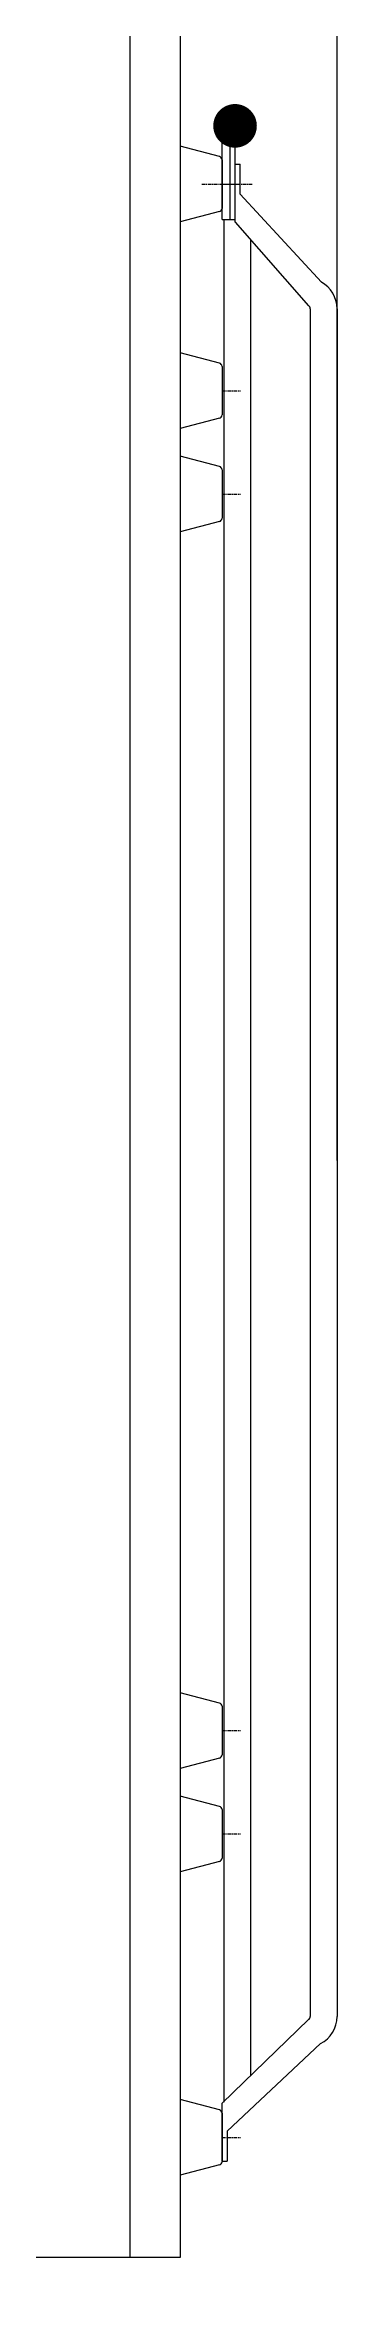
# Model space of a CAD drawing. Header units: millimetres. Extents: x 1341 to 37388, y -13954 to 1849.
# Drawn here: x 33444 to 33545, y -5174 to -4402 of the extents above; entities that cross this region are included whole.
import ezdxf

# ---------------------------------------------------------------- set-up
doc = ezdxf.new("R2010")
doc.units = ezdxf.units.MM
doc.linetypes.add('CENTER', pattern=[2, 1.25, -0.25, 0.25, -0.25])
for name, color, linetype in [('01', 1, 'Continuous'), ('03', 4, 'Continuous'), ('04', 5, 'CENTER'), ('CENTRO', 5, 'CENTER')]:
    doc.layers.add(name, color=color, linetype=linetype)
doc.styles.add('ROMANS', font='romans.shx')
doc.styles.get("Standard").update_dxf_attribs({"font": 'arial.ttf'})
doc.dimstyles.new('ISO-25', dxfattribs={"dimtxt": 2.5, "dimasz": 2.5, "dimexe": 1.25, "dimexo": 0.625, "dimtad": 1, "dimtxsty": 'Standard', "dimcen": 2.5, "dimadec": 0, "dimazin": 0, "dimtfac": 1, "dimtmove": 0, "dimatfit": 3, "dimfxl": 1, "dimarcsym": 0})

# ---------------------------------------------------------------- blocks, each defined once
blk = doc.blocks.new('*D72')
at = {"layer": '03', "color": 2, "lineweight": -2, "transparency": 16777216}
for p, q in [((32924.51, -5349.13), (32924.51, -4074.16)), ((32927.26, -4074.91), (33541.76, -4074.91)), ((33544.51, -4785.26), (33544.51, -4074.16))]:
    blk.add_line(p, q, dxfattribs=at)
at = {"layer": '03', "color": 2, "transparency": 16777216}
for points in [[(32927.26, -4074.45), (32927.26, -4075.37), (32924.51, -4074.91)], [(33541.76, -4074.45), (33541.76, -4075.37), (33544.51, -4074.91)]]:
    blk.add_solid(points, dxfattribs=at)
at = {"layer": 'Defpoints', "color": 0, "transparency": 16777216}
for p in [(33544.51, -4074.91), (33544.51, -4786.01), (32924.51, -5349.88)]:
    blk.add_point(p, dxfattribs=at)
at = {"layer": '03', "color": 3, "transparency": 16777216, "insert": (33234.51, -4072.53), "char_height": 2.75, "attachment_point": 5, "style": 'ROMANS'}
blk.add_mtext('6200', dxfattribs=at)

msp = doc.modelspace()

# ---------------------------------------------------------------- linework, layer by layer
at = {"layer": '01', "const_width": 7.5}
msp.add_lwpolyline([(33505.66, -4429.74, 1), (33513.16, -4429.74, 1)], format="xyb", close=True, dxfattribs=at)
at = {"layer": '03'}
for p, q in [((33473.18, -4374.7), (33473.18, -5162.27)), ((33490.5, -4374.7), (33490.5, -5162.27)), ((33504.93, -4429.74), (33509.41, -4429.74)), ((33504.93, -4461.87), (33504.93, -4429.74)), ((33507.68, -4461.87), (33507.68, -4429.74)), ((33509.41, -4462.81), (33509.41, -4429.74)), ((33504.07, -4440.28), (33490.5, -4436.75)), ((33504.93, -4441.4), (33504.93, -4458.09)), ((33509.41, -4442.92), (33511.14, -4442.92)), ((33511.14, -4453.23), (33511.14, -4442.92)), ((33511.14, -4453.23), (33539.1, -4483.45)), ((33504.07, -4459.2), (33490.5, -4462.73)), ((33504.93, -4461.87), (33509.41, -4461.87)), ((33505.51, -4461.87), (33505.51, -5108.92)), ((33509.41, -4462.81), (33534.68, -4491.56)), ((33514.74, -4468.88), (33514.74, -5099.72)), ((33535.28, -4492.57), (33535.28, -5079.45)), ((33544.51, -4492.57), (33544.51, -5079.45)), ((33504.07, -4511.29), (33490.5, -4507.76)), ((33504.93, -4512.4), (33504.93, -4529.09)), ((33504.07, -4530.21), (33490.5, -4533.74)), ((33504.07, -4546.79), (33490.5, -4543.26)), ((33504.93, -4547.91), (33504.93, -4564.59)), ((33504.07, -4565.71), (33490.5, -4569.24)), ((33504.07, -4971.71), (33490.5, -4968.18)), ((33504.93, -4972.83), (33504.93, -4989.51)), ((33504.07, -4990.63), (33490.5, -4994.16)), ((33504.07, -5007.21), (33490.5, -5003.68)), ((33504.93, -5008.33), (33504.93, -5025.02)), ((33504.07, -5026.13), (33490.5, -5029.66)), ((33504.93, -5109.21), (33534.64, -5080.48)), ((33506.66, -5118.79), (33538.81, -5088.72)), ((33504.07, -5111.53), (33490.5, -5108)), ((33504.93, -5129.1), (33504.93, -5109.21)), ((33504.93, -5112.65), (33504.93, -5129.33)), ((33506.66, -5118.79), (33506.66, -5129.1)), ((33504.93, -5129.1), (33506.66, -5129.1)), ((33504.07, -5130.45), (33490.5, -5133.98)), ((33490.5, -5162.27), (32980.8, -5162.27))]:
    msp.add_line(p, q, dxfattribs=at)
for centre, radius, start, end in [((33503.78, -4441.4), 1.15, 0, 75.42578), ((33503.78, -4458.09), 1.15, 284.57422, 0), ((33534.12, -4492.57), 10.39, 0, 61.36594), ((33534.12, -4492.57), 1.15, 0, 61.36594), ((33503.78, -4512.4), 1.15, 0, 75.42578), ((33503.78, -4529.09), 1.15, 284.57422, 0), ((33503.78, -4547.91), 1.15, 0, 75.42578), ((33503.78, -4564.59), 1.15, 284.57422, 0), ((33503.78, -4972.83), 1.15, 0, 75.42578), ((33503.78, -4989.51), 1.15, 284.57422, 0), ((33503.78, -5008.33), 1.15, 0, 75.42578), ((33503.78, -5025.02), 1.15, 284.57422, 0), ((33534.12, -5079.45), 1.15, 296.71037, 0), ((33534.12, -5079.45), 10.39, 296.79847, 0), ((33503.78, -5112.65), 1.15, 0, 75.42578), ((33503.78, -5129.33), 1.15, 284.57422, 0)]:
    msp.add_arc(centre, radius, start, end, dxfattribs=at)
at = {"layer": '04'}
for p, q in [((33504.93, -4449.74), (33511.29, -4449.74)), ((33504.93, -4520.75), (33511.29, -4520.75)), ((33504.93, -4556.25), (33511.29, -4556.25)), ((33504.93, -4981.17), (33511.29, -4981.17)), ((33504.93, -5016.67), (33511.29, -5016.67)), ((33504.93, -5120.99), (33511.29, -5120.99))]:
    msp.add_line(p, q, dxfattribs=at)
at = {"layer": 'CENTRO'}
msp.add_line((33498.01, -4449.74), (33515.32, -4449.74), dxfattribs=at)

# ---------------------------------------------------------------- dimensions: what is measured, and where the dimension line sits
at = {"layer": '03'}
dim = msp.add_linear_dim(base=(33544.51, -4074.91), p1=(32924.51, -5349.88), p2=(33544.51, -4786.01), dimstyle='ISO-25', override={"dimtxt": 2.75, "dimasz": 2.75, "dimexe": 0.75, "dimexo": 0.75, "dimgap": 1, "dimdec": 0, "dimlfac": 10, "dimtxsty": 'ROMANS', "dimclrd": 2, "dimclre": 2, "dimclrt": 3, "dimtdec": 0, "dimtix": 1, "dimtvp": 0.7}, dxfattribs=at)
dim.commit()
dim.dimension.update_dxf_attribs({"geometry": '*D72', "text_midpoint": (33234.51, -4072.53)})

doc.saveas('drawing.dxf')
